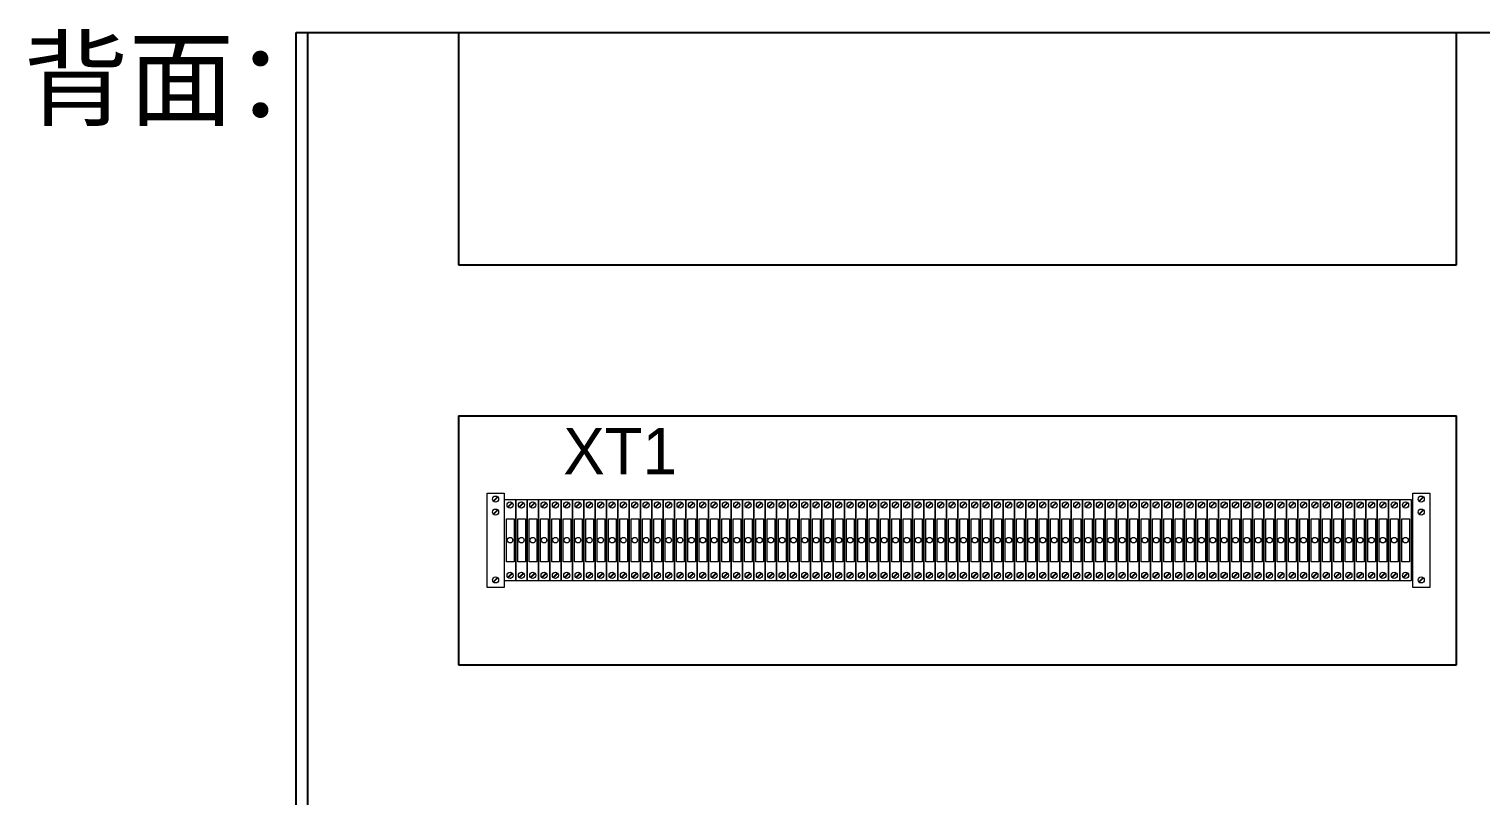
# Model space of a CAD drawing. Header units: millimetres. Extents: x 32626 to 72822, y 60047 to 123188.
# Drawn here: x 49159 to 49928, y 62266 to 62673 of the extents above; entities that cross this region are included whole.
import ezdxf

# ---------------------------------------------------------------- set-up
doc = ezdxf.new("R2010")
doc.units = ezdxf.units.MM
doc.header["$LTSCALE"] = 10
doc.layers.add('1轮廓实线层', color=7, linetype='Continuous')
doc.layers.add('6文字层', color=3, linetype='Continuous')
doc.styles.add('样式 1', font='SIMYOU.TTF', dxfattribs={"width": 0.9, "height": 12})

msp = doc.modelspace()

# ---------------------------------------------------------------- linework, layer by layer
at = {"layer": '1轮廓实线层'}
for p, q in [((49300.33, 62670.88), (50000.33, 62670.88)), ((49300.33, 60770.88), (49300.33, 62670.88)), ((49306.27, 62670.88), (49306.27, 61158.06)), ((49386.27, 62670.88), (49386.27, 62547.9)), ((49914.77, 62547.9), (49914.77, 62670.88)), ((49386.27, 62547.9), (49914.77, 62547.9)), ((49386.27, 62467.9), (49386.27, 62335.97)), ((49386.27, 62467.9), (49914.77, 62467.9)), ((49914.77, 62335.97), (49914.77, 62467.9)), ((49386.27, 62335.97), (49914.77, 62335.97))]:
    msp.add_line(p, q, dxfattribs=at)
at = {"layer": '1轮廓实线层', "lineweight": 13}
for p, q in [((49401.4, 62426.94), (49410.4, 62426.94)), ((49401.4, 62376.94), (49401.4, 62426.94)), ((49404.65, 62422.67), (49406.95, 62424.97)), ((49404.85, 62422.47), (49407.15, 62424.76)), ((49410.4, 62426.94), (49410.4, 62376.94)), ((49410.61, 62380.48), (49410.61, 62423.48)), ((49410.61, 62423.48), (49416.61, 62423.48)), ((49416.61, 62423.48), (49416.61, 62380.48)), ((49416.62, 62423.48), (49422.62, 62423.48)), ((49416.62, 62380.48), (49416.62, 62423.48)), ((49422.62, 62423.48), (49422.62, 62380.48)), ((49422.62, 62423.48), (49428.62, 62423.48)), ((49422.62, 62380.48), (49422.62, 62423.48)), ((49428.62, 62423.48), (49428.62, 62380.48)), ((49428.62, 62423.48), (49434.62, 62423.48)), ((49428.62, 62380.48), (49428.62, 62423.48)), ((49434.62, 62423.48), (49434.62, 62380.48)), ((49434.62, 62423.48), (49440.62, 62423.48)), ((49434.62, 62380.48), (49434.62, 62423.48)), ((49440.62, 62423.48), (49440.62, 62380.48)), ((49440.62, 62423.48), (49446.62, 62423.48)), ((49440.62, 62380.48), (49440.62, 62423.48)), ((49446.62, 62423.48), (49446.62, 62380.48)), ((49446.62, 62423.48), (49452.62, 62423.48)), ((49446.62, 62380.48), (49446.62, 62423.48)), ((49452.62, 62423.48), (49452.62, 62380.48)), ((49452.62, 62423.48), (49458.62, 62423.48)), ((49452.62, 62380.48), (49452.62, 62423.48)), ((49458.62, 62423.48), (49458.62, 62380.48)), ((49458.62, 62423.48), (49464.62, 62423.48)), ((49458.62, 62380.48), (49458.62, 62423.48)), ((49464.62, 62423.48), (49464.62, 62380.48)), ((49464.63, 62423.48), (49470.63, 62423.48)), ((49464.63, 62380.48), (49464.63, 62423.48)), ((49470.63, 62423.48), (49470.63, 62380.48)), ((49470.63, 62423.48), (49476.63, 62423.48)), ((49470.63, 62380.48), (49470.63, 62423.48)), ((49476.63, 62423.48), (49476.63, 62380.48)), ((49476.63, 62423.48), (49482.63, 62423.48)), ((49476.63, 62380.48), (49476.63, 62423.48)), ((49482.63, 62423.48), (49482.63, 62380.48)), ((49482.63, 62423.48), (49488.63, 62423.48)), ((49482.63, 62380.48), (49482.63, 62423.48)), ((49488.63, 62423.48), (49488.63, 62380.48)), ((49488.63, 62423.48), (49494.63, 62423.48)), ((49488.63, 62380.48), (49488.63, 62423.48)), ((49494.63, 62423.48), (49494.63, 62380.48)), ((49494.63, 62423.48), (49500.63, 62423.48)), ((49494.63, 62380.48), (49494.63, 62423.48)), ((49500.63, 62423.48), (49500.63, 62380.48)), ((49500.63, 62423.48), (49506.63, 62423.48)), ((49500.63, 62380.48), (49500.63, 62423.48)), ((49506.63, 62423.48), (49506.63, 62380.48)), ((49506.64, 62423.48), (49512.64, 62423.48)), ((49506.64, 62380.48), (49506.64, 62423.48)), ((49512.64, 62423.48), (49512.64, 62380.48)), ((49512.64, 62423.48), (49518.64, 62423.48)), ((49512.64, 62380.48), (49512.64, 62423.48)), ((49518.64, 62423.48), (49518.64, 62380.48)), ((49518.64, 62423.48), (49524.64, 62423.48)), ((49518.64, 62380.48), (49518.64, 62423.48)), ((49524.64, 62423.48), (49524.64, 62380.48)), ((49524.64, 62423.48), (49530.64, 62423.48)), ((49524.64, 62380.48), (49524.64, 62423.48)), ((49530.64, 62423.48), (49530.64, 62380.48)), ((49530.64, 62423.48), (49536.64, 62423.48)), ((49530.64, 62380.48), (49530.64, 62423.48)), ((49536.64, 62423.48), (49536.64, 62380.48)), ((49536.64, 62423.48), (49542.64, 62423.48)), ((49536.64, 62380.48), (49536.64, 62423.48)), ((49542.64, 62423.48), (49542.64, 62380.48)), ((49542.64, 62423.48), (49548.64, 62423.48)), ((49542.64, 62380.48), (49542.64, 62423.48)), ((49548.64, 62423.48), (49548.64, 62380.48)), ((49548.64, 62423.48), (49554.64, 62423.48)), ((49548.64, 62380.48), (49548.64, 62423.48)), ((49554.64, 62423.48), (49554.64, 62380.48)), ((49554.65, 62423.48), (49560.65, 62423.48)), ((49554.65, 62380.48), (49554.65, 62423.48)), ((49560.65, 62423.48), (49560.65, 62380.48)), ((49560.65, 62423.48), (49566.65, 62423.48)), ((49560.65, 62380.48), (49560.65, 62423.48)), ((49566.65, 62423.48), (49566.65, 62380.48)), ((49566.65, 62423.48), (49572.65, 62423.48)), ((49566.65, 62380.48), (49566.65, 62423.48)), ((49572.65, 62423.48), (49572.65, 62380.48)), ((49572.65, 62423.48), (49578.65, 62423.48)), ((49572.65, 62380.48), (49572.65, 62423.48)), ((49578.65, 62423.48), (49578.65, 62380.48)), ((49578.65, 62423.48), (49584.65, 62423.48)), ((49578.65, 62380.48), (49578.65, 62423.48)), ((49584.65, 62423.48), (49584.65, 62380.48)), ((49584.65, 62423.48), (49590.65, 62423.48)), ((49584.65, 62380.48), (49584.65, 62423.48)), ((49590.65, 62423.48), (49590.65, 62380.48)), ((49590.65, 62423.48), (49596.65, 62423.48)), ((49590.65, 62380.48), (49590.65, 62423.48)), ((49596.65, 62423.48), (49596.65, 62380.48)), ((49596.66, 62423.48), (49602.66, 62423.48)), ((49596.66, 62380.48), (49596.66, 62423.48)), ((49602.66, 62423.48), (49602.66, 62380.48)), ((49602.66, 62423.48), (49608.66, 62423.48)), ((49602.66, 62380.48), (49602.66, 62423.48)), ((49608.66, 62423.48), (49608.66, 62380.48)), ((49608.66, 62423.48), (49614.66, 62423.48)), ((49608.66, 62380.48), (49608.66, 62423.48)), ((49614.66, 62423.48), (49614.66, 62380.48)), ((49614.66, 62423.48), (49620.66, 62423.48)), ((49614.66, 62380.48), (49614.66, 62423.48)), ((49620.66, 62423.48), (49620.66, 62380.48)), ((49620.66, 62423.48), (49626.66, 62423.48)), ((49620.66, 62380.48), (49620.66, 62423.48)), ((49626.66, 62423.48), (49626.66, 62380.48)), ((49626.66, 62423.48), (49632.66, 62423.48)), ((49626.66, 62380.48), (49626.66, 62423.48)), ((49632.66, 62423.48), (49632.66, 62380.48)), ((49632.66, 62423.48), (49638.66, 62423.48)), ((49632.66, 62380.48), (49632.66, 62423.48)), ((49638.66, 62423.48), (49638.66, 62380.48)), ((49638.66, 62423.48), (49644.66, 62423.48)), ((49638.66, 62380.48), (49638.66, 62423.48)), ((49644.66, 62423.48), (49644.66, 62380.48)), ((49644.67, 62423.48), (49650.67, 62423.48)), ((49644.67, 62380.48), (49644.67, 62423.48)), ((49650.67, 62423.48), (49650.67, 62380.48)), ((49650.67, 62423.48), (49656.67, 62423.48)), ((49650.67, 62380.48), (49650.67, 62423.48)), ((49656.67, 62423.48), (49656.67, 62380.48)), ((49656.67, 62423.48), (49662.67, 62423.48)), ((49656.67, 62380.48), (49656.67, 62423.48)), ((49662.67, 62423.48), (49662.67, 62380.48)), ((49662.67, 62423.48), (49668.67, 62423.48)), ((49662.67, 62380.48), (49662.67, 62423.48)), ((49668.67, 62423.48), (49668.67, 62380.48)), ((49668.67, 62423.48), (49674.67, 62423.48)), ((49668.67, 62380.48), (49668.67, 62423.48)), ((49674.67, 62423.48), (49674.67, 62380.48)), ((49674.67, 62423.48), (49680.67, 62423.48)), ((49674.67, 62380.48), (49674.67, 62423.48)), ((49680.67, 62423.48), (49680.67, 62380.48)), ((49680.67, 62423.48), (49686.67, 62423.48)), ((49680.67, 62380.48), (49680.67, 62423.48)), ((49686.67, 62423.48), (49686.67, 62380.48)), ((49686.68, 62423.48), (49692.68, 62423.48)), ((49686.68, 62380.48), (49686.68, 62423.48)), ((49692.68, 62423.48), (49692.68, 62380.48)), ((49692.68, 62423.48), (49698.68, 62423.48)), ((49692.68, 62380.48), (49692.68, 62423.48)), ((49698.68, 62423.48), (49698.68, 62380.48)), ((49698.68, 62423.48), (49704.68, 62423.48)), ((49698.68, 62380.48), (49698.68, 62423.48)), ((49704.68, 62423.48), (49704.68, 62380.48)), ((49704.68, 62423.48), (49710.68, 62423.48)), ((49704.68, 62380.48), (49704.68, 62423.48)), ((49710.68, 62423.48), (49710.68, 62380.48)), ((49710.68, 62423.48), (49716.68, 62423.48)), ((49710.68, 62380.48), (49710.68, 62423.48)), ((49716.68, 62423.48), (49716.68, 62380.48)), ((49716.68, 62423.48), (49722.68, 62423.48)), ((49716.68, 62380.48), (49716.68, 62423.48)), ((49722.68, 62423.48), (49722.68, 62380.48)), ((49722.68, 62423.48), (49728.68, 62423.48)), ((49722.68, 62380.48), (49722.68, 62423.48)), ((49728.68, 62423.48), (49728.68, 62380.48)), ((49728.68, 62423.48), (49734.68, 62423.48)), ((49728.68, 62380.48), (49728.68, 62423.48)), ((49734.68, 62423.48), (49734.68, 62380.48)), ((49734.69, 62423.48), (49740.69, 62423.48)), ((49734.69, 62380.48), (49734.69, 62423.48)), ((49740.69, 62423.48), (49740.69, 62380.48)), ((49740.69, 62423.48), (49746.69, 62423.48)), ((49740.69, 62380.48), (49740.69, 62423.48)), ((49746.69, 62423.48), (49746.69, 62380.48)), ((49746.69, 62423.48), (49752.69, 62423.48)), ((49746.69, 62380.48), (49746.69, 62423.48)), ((49752.69, 62423.48), (49752.69, 62380.48)), ((49752.69, 62423.48), (49758.69, 62423.48)), ((49752.69, 62380.48), (49752.69, 62423.48)), ((49758.69, 62423.48), (49758.69, 62380.48)), ((49758.69, 62423.48), (49764.69, 62423.48)), ((49758.69, 62380.48), (49758.69, 62423.48)), ((49764.69, 62423.48), (49764.69, 62380.48)), ((49764.69, 62423.48), (49770.69, 62423.48)), ((49764.69, 62380.48), (49764.69, 62423.48)), ((49770.69, 62423.48), (49770.69, 62380.48)), ((49770.69, 62423.48), (49776.69, 62423.48)), ((49770.69, 62380.48), (49770.69, 62423.48)), ((49776.69, 62423.48), (49776.69, 62380.48)), ((49776.7, 62423.48), (49782.7, 62423.48)), ((49776.7, 62380.48), (49776.7, 62423.48)), ((49782.7, 62423.48), (49782.7, 62380.48)), ((49782.7, 62423.48), (49788.7, 62423.48)), ((49782.7, 62380.48), (49782.7, 62423.48)), ((49788.7, 62423.48), (49788.7, 62380.48)), ((49788.7, 62423.48), (49794.7, 62423.48)), ((49788.7, 62380.48), (49788.7, 62423.48)), ((49794.7, 62423.48), (49794.7, 62380.48)), ((49794.7, 62423.48), (49800.7, 62423.48)), ((49794.7, 62380.48), (49794.7, 62423.48)), ((49800.7, 62423.48), (49800.7, 62380.48)), ((49800.7, 62423.48), (49806.7, 62423.48)), ((49800.7, 62380.48), (49800.7, 62423.48)), ((49806.7, 62423.48), (49806.7, 62380.48)), ((49806.7, 62423.48), (49812.7, 62423.48)), ((49806.7, 62380.48), (49806.7, 62423.48)), ((49812.7, 62423.48), (49812.7, 62380.48)), ((49812.7, 62423.48), (49818.7, 62423.48)), ((49812.7, 62380.48), (49812.7, 62423.48)), ((49818.7, 62423.48), (49818.7, 62380.48)), ((49818.71, 62423.48), (49824.71, 62423.48)), ((49818.71, 62380.48), (49818.71, 62423.48)), ((49824.71, 62423.48), (49824.71, 62380.48)), ((49824.71, 62423.48), (49830.71, 62423.48)), ((49824.71, 62380.48), (49824.71, 62423.48)), ((49830.71, 62423.48), (49830.71, 62380.48)), ((49830.71, 62423.48), (49836.71, 62423.48)), ((49830.71, 62380.48), (49830.71, 62423.48)), ((49836.71, 62423.48), (49836.71, 62380.48)), ((49836.71, 62423.48), (49842.71, 62423.48)), ((49836.71, 62380.48), (49836.71, 62423.48)), ((49842.71, 62423.48), (49842.71, 62380.48)), ((49842.71, 62423.48), (49848.71, 62423.48)), ((49842.71, 62380.48), (49842.71, 62423.48)), ((49848.71, 62423.48), (49848.71, 62380.48)), ((49848.71, 62423.48), (49854.71, 62423.48)), ((49848.71, 62380.48), (49848.71, 62423.48)), ((49854.71, 62423.48), (49854.71, 62380.48)), ((49854.71, 62423.48), (49860.71, 62423.48)), ((49854.71, 62380.48), (49854.71, 62423.48)), ((49860.71, 62423.48), (49860.71, 62380.48)), ((49860.71, 62423.48), (49866.71, 62423.48)), ((49860.71, 62380.48), (49860.71, 62423.48)), ((49866.71, 62423.48), (49866.71, 62380.48)), ((49866.72, 62423.48), (49872.72, 62423.48)), ((49866.72, 62380.48), (49866.72, 62423.48)), ((49872.72, 62423.48), (49872.72, 62380.48)), ((49872.72, 62423.48), (49878.72, 62423.48)), ((49872.72, 62380.48), (49872.72, 62423.48)), ((49878.72, 62423.48), (49878.72, 62380.48)), ((49878.72, 62423.48), (49884.72, 62423.48)), ((49878.72, 62380.48), (49878.72, 62423.48)), ((49884.72, 62423.48), (49884.72, 62380.48)), ((49884.72, 62423.48), (49890.72, 62423.48)), ((49884.72, 62380.48), (49884.72, 62423.48)), ((49890.72, 62423.48), (49890.72, 62380.48)), ((49891.52, 62426.94), (49900.52, 62426.94)), ((49891.52, 62376.94), (49891.52, 62426.94)), ((49894.77, 62422.67), (49897.06, 62424.97)), ((49894.97, 62422.47), (49897.27, 62424.76)), ((49900.52, 62426.94), (49900.52, 62376.94)), ((49404.65, 62415.79), (49406.95, 62418.09)), ((49404.85, 62415.59), (49407.15, 62417.89)), ((49412.36, 62419.58), (49414.66, 62421.88)), ((49412.57, 62419.38), (49414.86, 62421.68)), ((49418.37, 62419.58), (49420.66, 62421.88)), ((49418.57, 62419.38), (49420.87, 62421.68)), ((49424.37, 62419.58), (49426.67, 62421.88)), ((49424.57, 62419.38), (49426.87, 62421.68)), ((49430.37, 62419.58), (49432.67, 62421.88)), ((49430.57, 62419.38), (49432.87, 62421.68)), ((49436.37, 62419.58), (49438.67, 62421.88)), ((49436.57, 62419.38), (49438.87, 62421.68)), ((49442.37, 62419.58), (49444.67, 62421.88)), ((49442.57, 62419.38), (49444.87, 62421.68)), ((49448.37, 62419.58), (49450.67, 62421.88)), ((49448.57, 62419.38), (49450.87, 62421.68)), ((49454.37, 62419.58), (49456.67, 62421.88)), ((49454.58, 62419.38), (49456.87, 62421.68)), ((49460.38, 62419.58), (49462.67, 62421.88)), ((49460.58, 62419.38), (49462.88, 62421.68)), ((49466.38, 62419.58), (49468.67, 62421.88)), ((49466.58, 62419.38), (49468.88, 62421.68)), ((49472.38, 62419.58), (49474.68, 62421.88)), ((49472.58, 62419.38), (49474.88, 62421.68)), ((49478.38, 62419.58), (49480.68, 62421.88)), ((49478.58, 62419.38), (49480.88, 62421.68)), ((49484.38, 62419.58), (49486.68, 62421.88)), ((49484.58, 62419.38), (49486.88, 62421.68)), ((49490.38, 62419.58), (49492.68, 62421.88)), ((49490.58, 62419.38), (49492.88, 62421.68)), ((49496.38, 62419.58), (49498.68, 62421.88)), ((49496.58, 62419.38), (49498.88, 62421.68)), ((49502.38, 62419.58), (49504.68, 62421.88)), ((49502.59, 62419.38), (49504.88, 62421.68)), ((49508.39, 62419.58), (49510.68, 62421.88)), ((49508.59, 62419.38), (49510.89, 62421.68)), ((49514.39, 62419.58), (49516.69, 62421.88)), ((49514.59, 62419.38), (49516.89, 62421.68)), ((49520.39, 62419.58), (49522.69, 62421.88)), ((49520.59, 62419.38), (49522.89, 62421.68)), ((49526.39, 62419.58), (49528.69, 62421.88)), ((49526.59, 62419.38), (49528.89, 62421.68)), ((49532.39, 62419.58), (49534.69, 62421.88)), ((49532.59, 62419.38), (49534.89, 62421.68)), ((49538.39, 62419.58), (49540.69, 62421.88)), ((49538.59, 62419.38), (49540.89, 62421.68)), ((49544.39, 62419.58), (49546.69, 62421.88)), ((49544.6, 62419.38), (49546.89, 62421.68)), ((49550.4, 62419.58), (49552.69, 62421.88)), ((49550.6, 62419.38), (49552.9, 62421.68)), ((49556.4, 62419.58), (49558.69, 62421.88)), ((49556.6, 62419.38), (49558.9, 62421.68)), ((49562.4, 62419.58), (49564.7, 62421.88)), ((49562.6, 62419.38), (49564.9, 62421.68)), ((49568.4, 62419.58), (49570.7, 62421.88)), ((49568.6, 62419.38), (49570.9, 62421.68)), ((49574.4, 62419.58), (49576.7, 62421.88)), ((49574.6, 62419.38), (49576.9, 62421.68)), ((49580.4, 62419.58), (49582.7, 62421.88)), ((49580.6, 62419.38), (49582.9, 62421.68)), ((49586.4, 62419.58), (49588.7, 62421.88)), ((49586.6, 62419.38), (49588.9, 62421.68)), ((49592.4, 62419.58), (49594.7, 62421.88)), ((49592.61, 62419.38), (49594.9, 62421.68)), ((49598.41, 62419.58), (49600.7, 62421.88)), ((49598.61, 62419.38), (49600.91, 62421.68)), ((49604.41, 62419.58), (49606.71, 62421.88)), ((49604.61, 62419.38), (49606.91, 62421.68)), ((49610.41, 62419.58), (49612.71, 62421.88)), ((49610.61, 62419.38), (49612.91, 62421.68)), ((49616.41, 62419.58), (49618.71, 62421.88)), ((49616.61, 62419.38), (49618.91, 62421.68)), ((49622.41, 62419.58), (49624.71, 62421.88)), ((49622.61, 62419.38), (49624.91, 62421.68)), ((49628.41, 62419.58), (49630.71, 62421.88)), ((49628.61, 62419.38), (49630.91, 62421.68)), ((49634.41, 62419.58), (49636.71, 62421.88)), ((49634.62, 62419.38), (49636.91, 62421.68)), ((49640.42, 62419.58), (49642.71, 62421.88)), ((49640.62, 62419.38), (49642.92, 62421.68)), ((49646.42, 62419.58), (49648.72, 62421.88)), ((49646.62, 62419.38), (49648.92, 62421.68)), ((49652.42, 62419.58), (49654.72, 62421.88)), ((49652.62, 62419.38), (49654.92, 62421.68)), ((49658.42, 62419.58), (49660.72, 62421.88)), ((49658.62, 62419.38), (49660.92, 62421.68)), ((49664.42, 62419.58), (49666.72, 62421.88)), ((49664.62, 62419.38), (49666.92, 62421.68)), ((49670.42, 62419.58), (49672.72, 62421.88)), ((49670.62, 62419.38), (49672.92, 62421.68)), ((49676.42, 62419.58), (49678.72, 62421.88)), ((49676.62, 62419.38), (49678.92, 62421.68)), ((49682.42, 62419.58), (49684.72, 62421.88)), ((49682.63, 62419.38), (49684.92, 62421.68)), ((49688.43, 62419.58), (49690.72, 62421.88)), ((49688.63, 62419.38), (49690.93, 62421.68)), ((49694.43, 62419.58), (49696.73, 62421.88)), ((49694.63, 62419.38), (49696.93, 62421.68)), ((49700.43, 62419.58), (49702.73, 62421.88)), ((49700.63, 62419.38), (49702.93, 62421.68)), ((49706.43, 62419.58), (49708.73, 62421.88)), ((49706.63, 62419.38), (49708.93, 62421.68)), ((49712.43, 62419.58), (49714.73, 62421.88)), ((49712.63, 62419.38), (49714.93, 62421.68)), ((49718.43, 62419.58), (49720.73, 62421.88)), ((49718.63, 62419.38), (49720.93, 62421.68)), ((49724.43, 62419.58), (49726.73, 62421.88)), ((49724.64, 62419.38), (49726.93, 62421.68)), ((49730.44, 62419.58), (49732.73, 62421.88)), ((49730.64, 62419.38), (49732.94, 62421.68)), ((49736.44, 62419.58), (49738.74, 62421.88)), ((49736.64, 62419.38), (49738.94, 62421.68)), ((49742.44, 62419.58), (49744.74, 62421.88)), ((49742.64, 62419.38), (49744.94, 62421.68)), ((49748.44, 62419.58), (49750.74, 62421.88)), ((49748.64, 62419.38), (49750.94, 62421.68)), ((49754.44, 62419.58), (49756.74, 62421.88)), ((49754.64, 62419.38), (49756.94, 62421.68)), ((49760.44, 62419.58), (49762.74, 62421.88)), ((49760.64, 62419.38), (49762.94, 62421.68)), ((49766.44, 62419.58), (49768.74, 62421.88)), ((49766.65, 62419.38), (49768.94, 62421.68)), ((49772.44, 62419.58), (49774.74, 62421.88)), ((49772.65, 62419.38), (49774.94, 62421.68)), ((49778.45, 62419.58), (49780.74, 62421.88)), ((49778.65, 62419.38), (49780.95, 62421.68)), ((49784.45, 62419.58), (49786.75, 62421.88)), ((49784.65, 62419.38), (49786.95, 62421.68)), ((49790.45, 62419.58), (49792.75, 62421.88)), ((49790.65, 62419.38), (49792.95, 62421.68)), ((49796.45, 62419.58), (49798.75, 62421.88)), ((49796.65, 62419.38), (49798.95, 62421.68)), ((49802.45, 62419.58), (49804.75, 62421.88)), ((49802.65, 62419.38), (49804.95, 62421.68)), ((49808.45, 62419.58), (49810.75, 62421.88)), ((49808.65, 62419.38), (49810.95, 62421.68)), ((49814.45, 62419.58), (49816.75, 62421.88)), ((49814.66, 62419.38), (49816.95, 62421.68)), ((49820.46, 62419.58), (49822.75, 62421.88)), ((49820.66, 62419.38), (49822.96, 62421.68)), ((49826.46, 62419.58), (49828.76, 62421.88)), ((49826.66, 62419.38), (49828.96, 62421.68)), ((49832.46, 62419.58), (49834.76, 62421.88)), ((49832.66, 62419.38), (49834.96, 62421.68)), ((49838.46, 62419.58), (49840.76, 62421.88)), ((49838.66, 62419.38), (49840.96, 62421.68)), ((49844.46, 62419.58), (49846.76, 62421.88)), ((49844.66, 62419.38), (49846.96, 62421.68)), ((49850.46, 62419.58), (49852.76, 62421.88)), ((49850.66, 62419.38), (49852.96, 62421.68)), ((49856.46, 62419.58), (49858.76, 62421.88)), ((49856.67, 62419.38), (49858.96, 62421.68)), ((49862.46, 62419.58), (49864.76, 62421.88)), ((49862.67, 62419.38), (49864.96, 62421.68)), ((49868.47, 62419.58), (49870.76, 62421.88)), ((49868.67, 62419.38), (49870.97, 62421.68)), ((49874.47, 62419.58), (49876.77, 62421.88)), ((49874.67, 62419.38), (49876.97, 62421.68)), ((49880.47, 62419.58), (49882.77, 62421.88)), ((49880.67, 62419.38), (49882.97, 62421.68)), ((49886.47, 62419.58), (49888.77, 62421.88)), ((49886.67, 62419.38), (49888.97, 62421.68)), ((49894.77, 62415.79), (49897.06, 62418.09)), ((49894.97, 62415.59), (49897.27, 62417.89)), ((49404.65, 62379.85), (49406.95, 62382.15)), ((49404.85, 62379.65), (49407.15, 62381.94)), ((49416.61, 62380.48), (49410.61, 62380.48)), ((49412.36, 62382.29), (49414.66, 62384.58)), ((49412.57, 62382.08), (49414.86, 62384.38)), ((49422.62, 62380.48), (49416.62, 62380.48)), ((49418.37, 62382.29), (49420.66, 62384.58)), ((49418.57, 62382.08), (49420.87, 62384.38)), ((49428.62, 62380.48), (49422.62, 62380.48)), ((49424.37, 62382.29), (49426.67, 62384.58)), ((49424.57, 62382.08), (49426.87, 62384.38)), ((49434.62, 62380.48), (49428.62, 62380.48)), ((49430.37, 62382.29), (49432.67, 62384.58)), ((49430.57, 62382.08), (49432.87, 62384.38)), ((49440.62, 62380.48), (49434.62, 62380.48)), ((49436.37, 62382.29), (49438.67, 62384.58)), ((49436.57, 62382.08), (49438.87, 62384.38)), ((49446.62, 62380.48), (49440.62, 62380.48)), ((49442.37, 62382.29), (49444.67, 62384.58)), ((49442.57, 62382.08), (49444.87, 62384.38)), ((49452.62, 62380.48), (49446.62, 62380.48)), ((49448.37, 62382.29), (49450.67, 62384.58)), ((49448.57, 62382.08), (49450.87, 62384.38)), ((49458.62, 62380.48), (49452.62, 62380.48)), ((49454.37, 62382.29), (49456.67, 62384.58)), ((49454.58, 62382.08), (49456.87, 62384.38)), ((49464.62, 62380.48), (49458.62, 62380.48)), ((49460.38, 62382.29), (49462.67, 62384.58)), ((49460.58, 62382.08), (49462.88, 62384.38)), ((49470.63, 62380.48), (49464.63, 62380.48)), ((49466.38, 62382.29), (49468.67, 62384.58)), ((49466.58, 62382.08), (49468.88, 62384.38)), ((49476.63, 62380.48), (49470.63, 62380.48)), ((49472.38, 62382.29), (49474.68, 62384.58)), ((49472.58, 62382.08), (49474.88, 62384.38)), ((49482.63, 62380.48), (49476.63, 62380.48)), ((49478.38, 62382.29), (49480.68, 62384.58)), ((49478.58, 62382.08), (49480.88, 62384.38)), ((49488.63, 62380.48), (49482.63, 62380.48)), ((49484.38, 62382.29), (49486.68, 62384.58)), ((49484.58, 62382.08), (49486.88, 62384.38)), ((49494.63, 62380.48), (49488.63, 62380.48)), ((49490.38, 62382.29), (49492.68, 62384.58)), ((49490.58, 62382.08), (49492.88, 62384.38)), ((49500.63, 62380.48), (49494.63, 62380.48)), ((49496.38, 62382.29), (49498.68, 62384.58)), ((49496.58, 62382.08), (49498.88, 62384.38)), ((49506.63, 62380.48), (49500.63, 62380.48)), ((49502.38, 62382.29), (49504.68, 62384.58)), ((49502.59, 62382.08), (49504.88, 62384.38)), ((49512.64, 62380.48), (49506.64, 62380.48)), ((49508.39, 62382.29), (49510.68, 62384.58)), ((49508.59, 62382.08), (49510.89, 62384.38)), ((49518.64, 62380.48), (49512.64, 62380.48)), ((49514.39, 62382.29), (49516.69, 62384.58)), ((49514.59, 62382.08), (49516.89, 62384.38)), ((49524.64, 62380.48), (49518.64, 62380.48)), ((49520.39, 62382.29), (49522.69, 62384.58)), ((49520.59, 62382.08), (49522.89, 62384.38)), ((49530.64, 62380.48), (49524.64, 62380.48)), ((49526.39, 62382.29), (49528.69, 62384.58)), ((49526.59, 62382.08), (49528.89, 62384.38)), ((49536.64, 62380.48), (49530.64, 62380.48)), ((49532.39, 62382.29), (49534.69, 62384.58)), ((49532.59, 62382.08), (49534.89, 62384.38)), ((49542.64, 62380.48), (49536.64, 62380.48)), ((49538.39, 62382.29), (49540.69, 62384.58)), ((49538.59, 62382.08), (49540.89, 62384.38)), ((49548.64, 62380.48), (49542.64, 62380.48)), ((49544.39, 62382.29), (49546.69, 62384.58)), ((49544.6, 62382.08), (49546.89, 62384.38)), ((49554.64, 62380.48), (49548.64, 62380.48)), ((49550.4, 62382.29), (49552.69, 62384.58)), ((49550.6, 62382.08), (49552.9, 62384.38)), ((49560.65, 62380.48), (49554.65, 62380.48)), ((49556.4, 62382.29), (49558.69, 62384.58)), ((49556.6, 62382.08), (49558.9, 62384.38)), ((49566.65, 62380.48), (49560.65, 62380.48)), ((49562.4, 62382.29), (49564.7, 62384.58)), ((49562.6, 62382.08), (49564.9, 62384.38)), ((49572.65, 62380.48), (49566.65, 62380.48)), ((49568.4, 62382.29), (49570.7, 62384.58)), ((49568.6, 62382.08), (49570.9, 62384.38)), ((49578.65, 62380.48), (49572.65, 62380.48)), ((49574.4, 62382.29), (49576.7, 62384.58)), ((49574.6, 62382.08), (49576.9, 62384.38)), ((49584.65, 62380.48), (49578.65, 62380.48)), ((49580.4, 62382.29), (49582.7, 62384.58)), ((49580.6, 62382.08), (49582.9, 62384.38)), ((49590.65, 62380.48), (49584.65, 62380.48)), ((49586.4, 62382.29), (49588.7, 62384.58)), ((49586.6, 62382.08), (49588.9, 62384.38)), ((49596.65, 62380.48), (49590.65, 62380.48)), ((49592.4, 62382.29), (49594.7, 62384.58)), ((49592.61, 62382.08), (49594.9, 62384.38)), ((49602.66, 62380.48), (49596.66, 62380.48)), ((49598.41, 62382.29), (49600.7, 62384.58)), ((49598.61, 62382.08), (49600.91, 62384.38)), ((49608.66, 62380.48), (49602.66, 62380.48)), ((49604.41, 62382.29), (49606.71, 62384.58)), ((49604.61, 62382.08), (49606.91, 62384.38)), ((49614.66, 62380.48), (49608.66, 62380.48)), ((49610.41, 62382.29), (49612.71, 62384.58)), ((49610.61, 62382.08), (49612.91, 62384.38)), ((49620.66, 62380.48), (49614.66, 62380.48)), ((49616.41, 62382.29), (49618.71, 62384.58)), ((49616.61, 62382.08), (49618.91, 62384.38)), ((49626.66, 62380.48), (49620.66, 62380.48)), ((49622.41, 62382.29), (49624.71, 62384.58)), ((49622.61, 62382.08), (49624.91, 62384.38)), ((49632.66, 62380.48), (49626.66, 62380.48)), ((49628.41, 62382.29), (49630.71, 62384.58)), ((49628.61, 62382.08), (49630.91, 62384.38)), ((49638.66, 62380.48), (49632.66, 62380.48)), ((49634.41, 62382.29), (49636.71, 62384.58)), ((49634.62, 62382.08), (49636.91, 62384.38)), ((49644.66, 62380.48), (49638.66, 62380.48)), ((49640.42, 62382.29), (49642.71, 62384.58)), ((49640.62, 62382.08), (49642.92, 62384.38)), ((49650.67, 62380.48), (49644.67, 62380.48)), ((49646.42, 62382.29), (49648.72, 62384.58)), ((49646.62, 62382.08), (49648.92, 62384.38)), ((49656.67, 62380.48), (49650.67, 62380.48)), ((49652.42, 62382.29), (49654.72, 62384.58)), ((49652.62, 62382.08), (49654.92, 62384.38)), ((49662.67, 62380.48), (49656.67, 62380.48)), ((49658.42, 62382.29), (49660.72, 62384.58)), ((49658.62, 62382.08), (49660.92, 62384.38)), ((49668.67, 62380.48), (49662.67, 62380.48)), ((49664.42, 62382.29), (49666.72, 62384.58)), ((49664.62, 62382.08), (49666.92, 62384.38)), ((49674.67, 62380.48), (49668.67, 62380.48)), ((49670.42, 62382.29), (49672.72, 62384.58)), ((49670.62, 62382.08), (49672.92, 62384.38)), ((49680.67, 62380.48), (49674.67, 62380.48)), ((49676.42, 62382.29), (49678.72, 62384.58)), ((49676.62, 62382.08), (49678.92, 62384.38)), ((49686.67, 62380.48), (49680.67, 62380.48)), ((49682.42, 62382.29), (49684.72, 62384.58)), ((49682.63, 62382.08), (49684.92, 62384.38)), ((49692.68, 62380.48), (49686.68, 62380.48)), ((49688.43, 62382.29), (49690.72, 62384.58)), ((49688.63, 62382.08), (49690.93, 62384.38)), ((49698.68, 62380.48), (49692.68, 62380.48)), ((49694.43, 62382.29), (49696.73, 62384.58)), ((49694.63, 62382.08), (49696.93, 62384.38)), ((49704.68, 62380.48), (49698.68, 62380.48)), ((49700.43, 62382.29), (49702.73, 62384.58)), ((49700.63, 62382.08), (49702.93, 62384.38)), ((49710.68, 62380.48), (49704.68, 62380.48)), ((49706.43, 62382.29), (49708.73, 62384.58)), ((49706.63, 62382.08), (49708.93, 62384.38)), ((49716.68, 62380.48), (49710.68, 62380.48)), ((49712.43, 62382.29), (49714.73, 62384.58)), ((49712.63, 62382.08), (49714.93, 62384.38)), ((49722.68, 62380.48), (49716.68, 62380.48)), ((49718.43, 62382.29), (49720.73, 62384.58)), ((49718.63, 62382.08), (49720.93, 62384.38)), ((49728.68, 62380.48), (49722.68, 62380.48)), ((49724.43, 62382.29), (49726.73, 62384.58)), ((49724.64, 62382.08), (49726.93, 62384.38)), ((49734.68, 62380.48), (49728.68, 62380.48)), ((49730.44, 62382.29), (49732.73, 62384.58)), ((49730.64, 62382.08), (49732.94, 62384.38)), ((49740.69, 62380.48), (49734.69, 62380.48)), ((49736.44, 62382.29), (49738.74, 62384.58)), ((49736.64, 62382.08), (49738.94, 62384.38)), ((49746.69, 62380.48), (49740.69, 62380.48)), ((49742.44, 62382.29), (49744.74, 62384.58)), ((49742.64, 62382.08), (49744.94, 62384.38)), ((49752.69, 62380.48), (49746.69, 62380.48)), ((49748.44, 62382.29), (49750.74, 62384.58)), ((49748.64, 62382.08), (49750.94, 62384.38)), ((49758.69, 62380.48), (49752.69, 62380.48)), ((49754.44, 62382.29), (49756.74, 62384.58)), ((49754.64, 62382.08), (49756.94, 62384.38)), ((49764.69, 62380.48), (49758.69, 62380.48)), ((49760.44, 62382.29), (49762.74, 62384.58)), ((49760.64, 62382.08), (49762.94, 62384.38)), ((49770.69, 62380.48), (49764.69, 62380.48)), ((49766.44, 62382.29), (49768.74, 62384.58)), ((49766.65, 62382.08), (49768.94, 62384.38)), ((49776.69, 62380.48), (49770.69, 62380.48)), ((49772.44, 62382.29), (49774.74, 62384.58)), ((49772.65, 62382.08), (49774.94, 62384.38)), ((49782.7, 62380.48), (49776.7, 62380.48)), ((49778.45, 62382.29), (49780.74, 62384.58)), ((49778.65, 62382.08), (49780.95, 62384.38)), ((49788.7, 62380.48), (49782.7, 62380.48)), ((49784.45, 62382.29), (49786.75, 62384.58)), ((49784.65, 62382.08), (49786.95, 62384.38)), ((49794.7, 62380.48), (49788.7, 62380.48)), ((49790.45, 62382.29), (49792.75, 62384.58)), ((49790.65, 62382.08), (49792.95, 62384.38)), ((49800.7, 62380.48), (49794.7, 62380.48)), ((49796.45, 62382.29), (49798.75, 62384.58)), ((49796.65, 62382.08), (49798.95, 62384.38)), ((49806.7, 62380.48), (49800.7, 62380.48)), ((49802.45, 62382.29), (49804.75, 62384.58)), ((49802.65, 62382.08), (49804.95, 62384.38)), ((49812.7, 62380.48), (49806.7, 62380.48)), ((49808.45, 62382.29), (49810.75, 62384.58)), ((49808.65, 62382.08), (49810.95, 62384.38)), ((49818.7, 62380.48), (49812.7, 62380.48)), ((49814.45, 62382.29), (49816.75, 62384.58)), ((49814.66, 62382.08), (49816.95, 62384.38)), ((49824.71, 62380.48), (49818.71, 62380.48)), ((49820.46, 62382.29), (49822.75, 62384.58)), ((49820.66, 62382.08), (49822.96, 62384.38)), ((49830.71, 62380.48), (49824.71, 62380.48)), ((49826.46, 62382.29), (49828.76, 62384.58)), ((49826.66, 62382.08), (49828.96, 62384.38)), ((49836.71, 62380.48), (49830.71, 62380.48)), ((49832.46, 62382.29), (49834.76, 62384.58)), ((49832.66, 62382.08), (49834.96, 62384.38)), ((49842.71, 62380.48), (49836.71, 62380.48)), ((49838.46, 62382.29), (49840.76, 62384.58)), ((49838.66, 62382.08), (49840.96, 62384.38)), ((49848.71, 62380.48), (49842.71, 62380.48)), ((49844.46, 62382.29), (49846.76, 62384.58)), ((49844.66, 62382.08), (49846.96, 62384.38)), ((49854.71, 62380.48), (49848.71, 62380.48)), ((49850.46, 62382.29), (49852.76, 62384.58)), ((49850.66, 62382.08), (49852.96, 62384.38)), ((49860.71, 62380.48), (49854.71, 62380.48)), ((49856.46, 62382.29), (49858.76, 62384.58)), ((49856.67, 62382.08), (49858.96, 62384.38)), ((49866.71, 62380.48), (49860.71, 62380.48)), ((49862.46, 62382.29), (49864.76, 62384.58)), ((49862.67, 62382.08), (49864.96, 62384.38)), ((49872.72, 62380.48), (49866.72, 62380.48)), ((49868.47, 62382.29), (49870.76, 62384.58)), ((49868.67, 62382.08), (49870.97, 62384.38)), ((49878.72, 62380.48), (49872.72, 62380.48)), ((49874.47, 62382.29), (49876.77, 62384.58)), ((49874.67, 62382.08), (49876.97, 62384.38)), ((49884.72, 62380.48), (49878.72, 62380.48)), ((49880.47, 62382.29), (49882.77, 62384.58)), ((49880.67, 62382.08), (49882.97, 62384.38)), ((49890.72, 62380.48), (49884.72, 62380.48)), ((49886.47, 62382.29), (49888.77, 62384.58)), ((49886.67, 62382.08), (49888.97, 62384.38)), ((49894.77, 62379.85), (49897.06, 62382.15)), ((49894.97, 62379.65), (49897.27, 62381.94)), ((49410.4, 62376.94), (49401.4, 62376.94)), ((49900.52, 62376.94), (49891.52, 62376.94))]:
    msp.add_line(p, q, dxfattribs=at)
for points in [[(49411.65, 62413.31), (49415.73, 62413.31), (49415.73, 62390.55), (49411.65, 62390.55)], [(49417.65, 62413.31), (49421.73, 62413.31), (49421.73, 62390.55), (49417.65, 62390.55)], [(49423.65, 62413.31), (49427.73, 62413.31), (49427.73, 62390.55), (49423.65, 62390.55)], [(49429.65, 62413.31), (49433.73, 62413.31), (49433.73, 62390.55), (49429.65, 62390.55)], [(49435.65, 62413.31), (49439.73, 62413.31), (49439.73, 62390.55), (49435.65, 62390.55)], [(49441.66, 62413.31), (49445.74, 62413.31), (49445.74, 62390.55), (49441.66, 62390.55)], [(49447.66, 62413.31), (49451.74, 62413.31), (49451.74, 62390.55), (49447.66, 62390.55)], [(49453.66, 62413.31), (49457.74, 62413.31), (49457.74, 62390.55), (49453.66, 62390.55)], [(49459.66, 62413.31), (49463.74, 62413.31), (49463.74, 62390.55), (49459.66, 62390.55)], [(49465.66, 62413.31), (49469.74, 62413.31), (49469.74, 62390.55), (49465.66, 62390.55)], [(49471.66, 62413.31), (49475.74, 62413.31), (49475.74, 62390.55), (49471.66, 62390.55)], [(49477.66, 62413.31), (49481.74, 62413.31), (49481.74, 62390.55), (49477.66, 62390.55)], [(49483.66, 62413.31), (49487.75, 62413.31), (49487.75, 62390.55), (49483.66, 62390.55)], [(49489.67, 62413.31), (49493.75, 62413.31), (49493.75, 62390.55), (49489.67, 62390.55)], [(49495.67, 62413.31), (49499.75, 62413.31), (49499.75, 62390.55), (49495.67, 62390.55)], [(49501.67, 62413.31), (49505.75, 62413.31), (49505.75, 62390.55), (49501.67, 62390.55)], [(49507.67, 62413.31), (49511.75, 62413.31), (49511.75, 62390.55), (49507.67, 62390.55)], [(49513.67, 62413.31), (49517.75, 62413.31), (49517.75, 62390.55), (49513.67, 62390.55)], [(49519.67, 62413.31), (49523.75, 62413.31), (49523.75, 62390.55), (49519.67, 62390.55)], [(49525.67, 62413.31), (49529.75, 62413.31), (49529.75, 62390.55), (49525.67, 62390.55)], [(49531.68, 62413.31), (49535.76, 62413.31), (49535.76, 62390.55), (49531.68, 62390.55)], [(49537.68, 62413.31), (49541.76, 62413.31), (49541.76, 62390.55), (49537.68, 62390.55)], [(49543.68, 62413.31), (49547.76, 62413.31), (49547.76, 62390.55), (49543.68, 62390.55)], [(49549.68, 62413.31), (49553.76, 62413.31), (49553.76, 62390.55), (49549.68, 62390.55)], [(49555.68, 62413.31), (49559.76, 62413.31), (49559.76, 62390.55), (49555.68, 62390.55)], [(49561.68, 62413.31), (49565.76, 62413.31), (49565.76, 62390.55), (49561.68, 62390.55)], [(49567.68, 62413.31), (49571.76, 62413.31), (49571.76, 62390.55), (49567.68, 62390.55)], [(49573.69, 62413.31), (49577.77, 62413.31), (49577.77, 62390.55), (49573.69, 62390.55)], [(49579.69, 62413.31), (49583.77, 62413.31), (49583.77, 62390.55), (49579.69, 62390.55)], [(49585.69, 62413.31), (49589.77, 62413.31), (49589.77, 62390.55), (49585.69, 62390.55)], [(49591.69, 62413.31), (49595.77, 62413.31), (49595.77, 62390.55), (49591.69, 62390.55)], [(49597.69, 62413.31), (49601.77, 62413.31), (49601.77, 62390.55), (49597.69, 62390.55)], [(49603.69, 62413.31), (49607.77, 62413.31), (49607.77, 62390.55), (49603.69, 62390.55)], [(49609.69, 62413.31), (49613.77, 62413.31), (49613.77, 62390.55), (49609.69, 62390.55)], [(49615.69, 62413.31), (49619.77, 62413.31), (49619.77, 62390.55), (49615.69, 62390.55)], [(49621.7, 62413.31), (49625.78, 62413.31), (49625.78, 62390.55), (49621.7, 62390.55)], [(49627.7, 62413.31), (49631.78, 62413.31), (49631.78, 62390.55), (49627.7, 62390.55)], [(49633.7, 62413.31), (49637.78, 62413.31), (49637.78, 62390.55), (49633.7, 62390.55)], [(49639.7, 62413.31), (49643.78, 62413.31), (49643.78, 62390.55), (49639.7, 62390.55)], [(49645.7, 62413.31), (49649.78, 62413.31), (49649.78, 62390.55), (49645.7, 62390.55)], [(49651.7, 62413.31), (49655.78, 62413.31), (49655.78, 62390.55), (49651.7, 62390.55)], [(49657.7, 62413.31), (49661.78, 62413.31), (49661.78, 62390.55), (49657.7, 62390.55)], [(49663.71, 62413.31), (49667.79, 62413.31), (49667.79, 62390.55), (49663.71, 62390.55)], [(49669.71, 62413.31), (49673.79, 62413.31), (49673.79, 62390.55), (49669.71, 62390.55)], [(49675.71, 62413.31), (49679.79, 62413.31), (49679.79, 62390.55), (49675.71, 62390.55)], [(49681.71, 62413.31), (49685.79, 62413.31), (49685.79, 62390.55), (49681.71, 62390.55)], [(49687.71, 62413.31), (49691.79, 62413.31), (49691.79, 62390.55), (49687.71, 62390.55)], [(49693.71, 62413.31), (49697.79, 62413.31), (49697.79, 62390.55), (49693.71, 62390.55)], [(49699.71, 62413.31), (49703.79, 62413.31), (49703.79, 62390.55), (49699.71, 62390.55)], [(49705.71, 62413.31), (49709.79, 62413.31), (49709.79, 62390.55), (49705.71, 62390.55)], [(49711.72, 62413.31), (49715.8, 62413.31), (49715.8, 62390.55), (49711.72, 62390.55)], [(49717.72, 62413.31), (49721.8, 62413.31), (49721.8, 62390.55), (49717.72, 62390.55)], [(49723.72, 62413.31), (49727.8, 62413.31), (49727.8, 62390.55), (49723.72, 62390.55)], [(49729.72, 62413.31), (49733.8, 62413.31), (49733.8, 62390.55), (49729.72, 62390.55)], [(49735.72, 62413.31), (49739.8, 62413.31), (49739.8, 62390.55), (49735.72, 62390.55)], [(49741.72, 62413.31), (49745.8, 62413.31), (49745.8, 62390.55), (49741.72, 62390.55)], [(49747.72, 62413.31), (49751.8, 62413.31), (49751.8, 62390.55), (49747.72, 62390.55)], [(49753.73, 62413.31), (49757.81, 62413.31), (49757.81, 62390.55), (49753.73, 62390.55)], [(49759.73, 62413.31), (49763.81, 62413.31), (49763.81, 62390.55), (49759.73, 62390.55)], [(49765.73, 62413.31), (49769.81, 62413.31), (49769.81, 62390.55), (49765.73, 62390.55)], [(49771.73, 62413.31), (49775.81, 62413.31), (49775.81, 62390.55), (49771.73, 62390.55)], [(49777.73, 62413.31), (49781.81, 62413.31), (49781.81, 62390.55), (49777.73, 62390.55)], [(49783.73, 62413.31), (49787.81, 62413.31), (49787.81, 62390.55), (49783.73, 62390.55)], [(49789.73, 62413.31), (49793.81, 62413.31), (49793.81, 62390.55), (49789.73, 62390.55)], [(49795.73, 62413.31), (49799.81, 62413.31), (49799.81, 62390.55), (49795.73, 62390.55)], [(49801.74, 62413.31), (49805.82, 62413.31), (49805.82, 62390.55), (49801.74, 62390.55)], [(49807.74, 62413.31), (49811.82, 62413.31), (49811.82, 62390.55), (49807.74, 62390.55)], [(49813.74, 62413.31), (49817.82, 62413.31), (49817.82, 62390.55), (49813.74, 62390.55)], [(49819.74, 62413.31), (49823.82, 62413.31), (49823.82, 62390.55), (49819.74, 62390.55)], [(49825.74, 62413.31), (49829.82, 62413.31), (49829.82, 62390.55), (49825.74, 62390.55)], [(49831.74, 62413.31), (49835.82, 62413.31), (49835.82, 62390.55), (49831.74, 62390.55)], [(49837.74, 62413.31), (49841.82, 62413.31), (49841.82, 62390.55), (49837.74, 62390.55)], [(49843.75, 62413.31), (49847.83, 62413.31), (49847.83, 62390.55), (49843.75, 62390.55)], [(49849.75, 62413.31), (49853.83, 62413.31), (49853.83, 62390.55), (49849.75, 62390.55)], [(49855.75, 62413.31), (49859.83, 62413.31), (49859.83, 62390.55), (49855.75, 62390.55)], [(49861.75, 62413.31), (49865.83, 62413.31), (49865.83, 62390.55), (49861.75, 62390.55)], [(49867.75, 62413.31), (49871.83, 62413.31), (49871.83, 62390.55), (49867.75, 62390.55)], [(49873.75, 62413.31), (49877.83, 62413.31), (49877.83, 62390.55), (49873.75, 62390.55)], [(49879.75, 62413.31), (49883.83, 62413.31), (49883.83, 62390.55), (49879.75, 62390.55)], [(49885.75, 62413.31), (49889.83, 62413.31), (49889.83, 62390.55), (49885.75, 62390.55)]]:
    msp.add_lwpolyline(points, close=True, dxfattribs=at)
for centre, radius in [((49405.9, 62423.72), 1.63), ((49896.02, 62423.72), 1.63), ((49405.9, 62416.84), 1.63), ((49413.61, 62420.63), 1.63), ((49419.62, 62420.63), 1.63), ((49425.62, 62420.63), 1.63), ((49431.62, 62420.63), 1.63), ((49437.62, 62420.63), 1.63), ((49443.62, 62420.63), 1.63), ((49449.62, 62420.63), 1.63), ((49455.62, 62420.63), 1.63), ((49461.62, 62420.63), 1.63), ((49467.63, 62420.63), 1.63), ((49473.63, 62420.63), 1.63), ((49479.63, 62420.63), 1.63), ((49485.63, 62420.63), 1.63), ((49491.63, 62420.63), 1.63), ((49497.63, 62420.63), 1.63), ((49503.63, 62420.63), 1.63), ((49509.64, 62420.63), 1.63), ((49515.64, 62420.63), 1.63), ((49521.64, 62420.63), 1.63), ((49527.64, 62420.63), 1.63), ((49533.64, 62420.63), 1.63), ((49539.64, 62420.63), 1.63), ((49545.64, 62420.63), 1.63), ((49551.64, 62420.63), 1.63), ((49557.65, 62420.63), 1.63), ((49563.65, 62420.63), 1.63), ((49569.65, 62420.63), 1.63), ((49575.65, 62420.63), 1.63), ((49581.65, 62420.63), 1.63), ((49587.65, 62420.63), 1.63), ((49593.65, 62420.63), 1.63), ((49599.66, 62420.63), 1.63), ((49605.66, 62420.63), 1.63), ((49611.66, 62420.63), 1.63), ((49617.66, 62420.63), 1.63), ((49623.66, 62420.63), 1.63), ((49629.66, 62420.63), 1.63), ((49635.66, 62420.63), 1.63), ((49641.66, 62420.63), 1.63), ((49647.67, 62420.63), 1.63), ((49653.67, 62420.63), 1.63), ((49659.67, 62420.63), 1.63), ((49665.67, 62420.63), 1.63), ((49671.67, 62420.63), 1.63), ((49677.67, 62420.63), 1.63), ((49683.67, 62420.63), 1.63), ((49689.68, 62420.63), 1.63), ((49695.68, 62420.63), 1.63), ((49701.68, 62420.63), 1.63), ((49707.68, 62420.63), 1.63), ((49713.68, 62420.63), 1.63), ((49719.68, 62420.63), 1.63), ((49725.68, 62420.63), 1.63), ((49731.68, 62420.63), 1.63), ((49737.69, 62420.63), 1.63), ((49743.69, 62420.63), 1.63), ((49749.69, 62420.63), 1.63), ((49755.69, 62420.63), 1.63), ((49761.69, 62420.63), 1.63), ((49767.69, 62420.63), 1.63), ((49773.69, 62420.63), 1.63), ((49779.7, 62420.63), 1.63), ((49785.7, 62420.63), 1.63), ((49791.7, 62420.63), 1.63), ((49797.7, 62420.63), 1.63), ((49803.7, 62420.63), 1.63), ((49809.7, 62420.63), 1.63), ((49815.7, 62420.63), 1.63), ((49821.71, 62420.63), 1.63), ((49827.71, 62420.63), 1.63), ((49833.71, 62420.63), 1.63), ((49839.71, 62420.63), 1.63), ((49845.71, 62420.63), 1.63), ((49851.71, 62420.63), 1.63), ((49857.71, 62420.63), 1.63), ((49863.71, 62420.63), 1.63), ((49869.72, 62420.63), 1.63), ((49875.72, 62420.63), 1.63), ((49881.72, 62420.63), 1.63), ((49887.72, 62420.63), 1.63), ((49896.02, 62416.84), 1.63), ((49413.61, 62401.98), 1.47), ((49419.62, 62401.98), 1.47), ((49425.62, 62401.98), 1.47), ((49431.62, 62401.98), 1.47), ((49437.62, 62401.98), 1.47), ((49443.62, 62401.98), 1.47), ((49449.62, 62401.98), 1.47), ((49455.62, 62401.98), 1.47), ((49461.62, 62401.98), 1.47), ((49467.63, 62401.98), 1.47), ((49473.63, 62401.98), 1.47), ((49479.63, 62401.98), 1.47), ((49485.63, 62401.98), 1.47), ((49491.63, 62401.98), 1.47), ((49497.63, 62401.98), 1.47), ((49503.63, 62401.98), 1.47), ((49509.64, 62401.98), 1.47), ((49515.64, 62401.98), 1.47), ((49521.64, 62401.98), 1.47), ((49527.64, 62401.98), 1.47), ((49533.64, 62401.98), 1.47), ((49539.64, 62401.98), 1.47), ((49545.64, 62401.98), 1.47), ((49551.64, 62401.98), 1.47), ((49557.65, 62401.98), 1.47), ((49563.65, 62401.98), 1.47), ((49569.65, 62401.98), 1.47), ((49575.65, 62401.98), 1.47), ((49581.65, 62401.98), 1.47), ((49587.65, 62401.98), 1.47), ((49593.65, 62401.98), 1.47), ((49599.66, 62401.98), 1.47), ((49605.66, 62401.98), 1.47), ((49611.66, 62401.98), 1.47), ((49617.66, 62401.98), 1.47), ((49623.66, 62401.98), 1.47), ((49629.66, 62401.98), 1.47), ((49635.66, 62401.98), 1.47), ((49641.66, 62401.98), 1.47), ((49647.67, 62401.98), 1.47), ((49653.67, 62401.98), 1.47), ((49659.67, 62401.98), 1.47), ((49665.67, 62401.98), 1.47), ((49671.67, 62401.98), 1.47), ((49677.67, 62401.98), 1.47), ((49683.67, 62401.98), 1.47), ((49689.68, 62401.98), 1.47), ((49695.68, 62401.98), 1.47), ((49701.68, 62401.98), 1.47), ((49707.68, 62401.98), 1.47), ((49713.68, 62401.98), 1.47), ((49719.68, 62401.98), 1.47), ((49725.68, 62401.98), 1.47), ((49731.68, 62401.98), 1.47), ((49737.69, 62401.98), 1.47), ((49743.69, 62401.98), 1.47), ((49749.69, 62401.98), 1.47), ((49755.69, 62401.98), 1.47), ((49761.69, 62401.98), 1.47), ((49767.69, 62401.98), 1.47), ((49773.69, 62401.98), 1.47), ((49779.7, 62401.98), 1.47), ((49785.7, 62401.98), 1.47), ((49791.7, 62401.98), 1.47), ((49797.7, 62401.98), 1.47), ((49803.7, 62401.98), 1.47), ((49809.7, 62401.98), 1.47), ((49815.7, 62401.98), 1.47), ((49821.71, 62401.98), 1.47), ((49827.71, 62401.98), 1.47), ((49833.71, 62401.98), 1.47), ((49839.71, 62401.98), 1.47), ((49845.71, 62401.98), 1.47), ((49851.71, 62401.98), 1.47), ((49857.71, 62401.98), 1.47), ((49863.71, 62401.98), 1.47), ((49869.72, 62401.98), 1.47), ((49875.72, 62401.98), 1.47), ((49881.72, 62401.98), 1.47), ((49887.72, 62401.98), 1.47), ((49413.61, 62383.33), 1.63), ((49419.62, 62383.33), 1.63), ((49425.62, 62383.33), 1.63), ((49431.62, 62383.33), 1.63), ((49437.62, 62383.33), 1.63), ((49443.62, 62383.33), 1.63), ((49449.62, 62383.33), 1.63), ((49455.62, 62383.33), 1.63), ((49461.62, 62383.33), 1.63), ((49467.63, 62383.33), 1.63), ((49473.63, 62383.33), 1.63), ((49479.63, 62383.33), 1.63), ((49485.63, 62383.33), 1.63), ((49491.63, 62383.33), 1.63), ((49497.63, 62383.33), 1.63), ((49503.63, 62383.33), 1.63), ((49509.64, 62383.33), 1.63), ((49515.64, 62383.33), 1.63), ((49521.64, 62383.33), 1.63), ((49527.64, 62383.33), 1.63), ((49533.64, 62383.33), 1.63), ((49539.64, 62383.33), 1.63), ((49545.64, 62383.33), 1.63), ((49551.64, 62383.33), 1.63), ((49557.65, 62383.33), 1.63), ((49563.65, 62383.33), 1.63), ((49569.65, 62383.33), 1.63), ((49575.65, 62383.33), 1.63), ((49581.65, 62383.33), 1.63), ((49587.65, 62383.33), 1.63), ((49593.65, 62383.33), 1.63), ((49599.66, 62383.33), 1.63), ((49605.66, 62383.33), 1.63), ((49611.66, 62383.33), 1.63), ((49617.66, 62383.33), 1.63), ((49623.66, 62383.33), 1.63), ((49629.66, 62383.33), 1.63), ((49635.66, 62383.33), 1.63), ((49641.66, 62383.33), 1.63), ((49647.67, 62383.33), 1.63), ((49653.67, 62383.33), 1.63), ((49659.67, 62383.33), 1.63), ((49665.67, 62383.33), 1.63), ((49671.67, 62383.33), 1.63), ((49677.67, 62383.33), 1.63), ((49683.67, 62383.33), 1.63), ((49689.68, 62383.33), 1.63), ((49695.68, 62383.33), 1.63), ((49701.68, 62383.33), 1.63), ((49707.68, 62383.33), 1.63), ((49713.68, 62383.33), 1.63), ((49719.68, 62383.33), 1.63), ((49725.68, 62383.33), 1.63), ((49731.68, 62383.33), 1.63), ((49737.69, 62383.33), 1.63), ((49743.69, 62383.33), 1.63), ((49749.69, 62383.33), 1.63), ((49755.69, 62383.33), 1.63), ((49761.69, 62383.33), 1.63), ((49767.69, 62383.33), 1.63), ((49773.69, 62383.33), 1.63), ((49779.7, 62383.33), 1.63), ((49785.7, 62383.33), 1.63), ((49791.7, 62383.33), 1.63), ((49797.7, 62383.33), 1.63), ((49803.7, 62383.33), 1.63), ((49809.7, 62383.33), 1.63), ((49815.7, 62383.33), 1.63), ((49821.71, 62383.33), 1.63), ((49827.71, 62383.33), 1.63), ((49833.71, 62383.33), 1.63), ((49839.71, 62383.33), 1.63), ((49845.71, 62383.33), 1.63), ((49851.71, 62383.33), 1.63), ((49857.71, 62383.33), 1.63), ((49863.71, 62383.33), 1.63), ((49869.72, 62383.33), 1.63), ((49875.72, 62383.33), 1.63), ((49881.72, 62383.33), 1.63), ((49887.72, 62383.33), 1.63), ((49405.9, 62380.9), 1.63), ((49896.02, 62380.9), 1.63)]:
    msp.add_circle(centre, radius, dxfattribs=at)

# ---------------------------------------------------------------- texts
at = {"layer": '6文字层', "style": '样式 1'}
for s, height, p in [('背面：', 40.903, (49155.89, 62625.84)), ('XT1', 24.542, (49441.82, 62436.89))]:
    msp.add_text(s, height=height, dxfattribs=at).set_placement(p)

doc.saveas('drawing.dxf')
